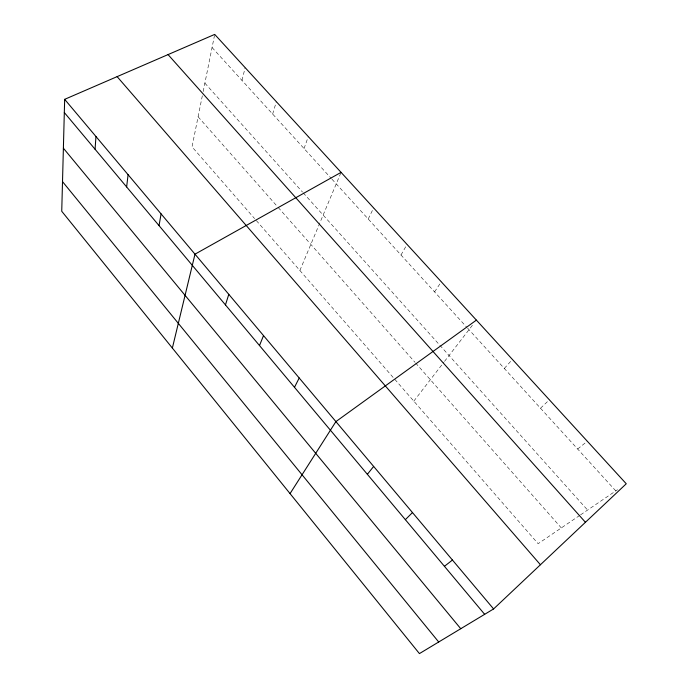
<?xml version="1.0" encoding="UTF-8"?>
<svg xmlns="http://www.w3.org/2000/svg" width="688" height="688" viewBox="0 0 688 688"><rect width="100%" height="100%" fill="white"/><g stroke="black" fill="none" stroke-linecap="round" stroke-linejoin="round"><path stroke-width="0.52" stroke-dasharray="3.44 2.58" d="M202.332 95.761L192.029 146.836L254.594 218.578M203.184 91.556L214.501 35.406M241.995 80.401L245.152 67.648M272.654 114.07L276.344 101.704M304.053 148.556L308.301 136.602M299.882 270.496L341.067 172.37M368.218 219.016L373.653 207.948M400.992 255.016L407.047 244.412M434.575 291.893L441.283 281.796M413.815 401.138L443.898 362.198M444.543 361.363L473.318 324.117M504.304 368.467L512.414 359.454M540.51 408.225L549.368 399.814M577.653 449.023L587.311 441.232M579.709 515.424L538.136 543.692L255.3 219.377M580.586 514.83L617.532 489.71M212.059 47.524L331.229 178.39M331.943 179.172L466.851 327.342M467.573 328.124L615.786 490.897M204.878 83.145L302.505 192.055M303.219 192.846L439.133 344.464M439.847 345.247L587.595 510.066M198.092 116.797L277.539 206.718M278.236 207.509L414.924 362.223M415.629 363.023L561.322 527.928"/><path stroke-width="1.03" d="M64.663 99.339L61.739 211.268L419.431 653.6L493.597 608.94L626.261 483.767L214.708 34.4L64.663 99.339L493.597 608.94M95.073 149.253L95.959 136.516M126.635 186.93L128.088 174.692M159.031 225.612L161.087 213.899M172.361 348.068L194.988 254.173L341.067 172.37M225.458 304.913L228.794 294.335M259.505 345.557L263.521 335.598M294.481 387.31L299.211 377.996M290.052 493.606L335.907 421.598L476.397 320.135M367.366 474.307L373.644 466.43M405.352 519.664L412.473 512.56M444.431 566.31L452.446 560.041M168.053 54.593L585.436 522.287M117.123 76.635L540.433 564.745M64.311 112.54L484.653 614.324M63.382 148.195L460.754 628.712M62.513 181.623L438.703 641.99"/></g></svg>
